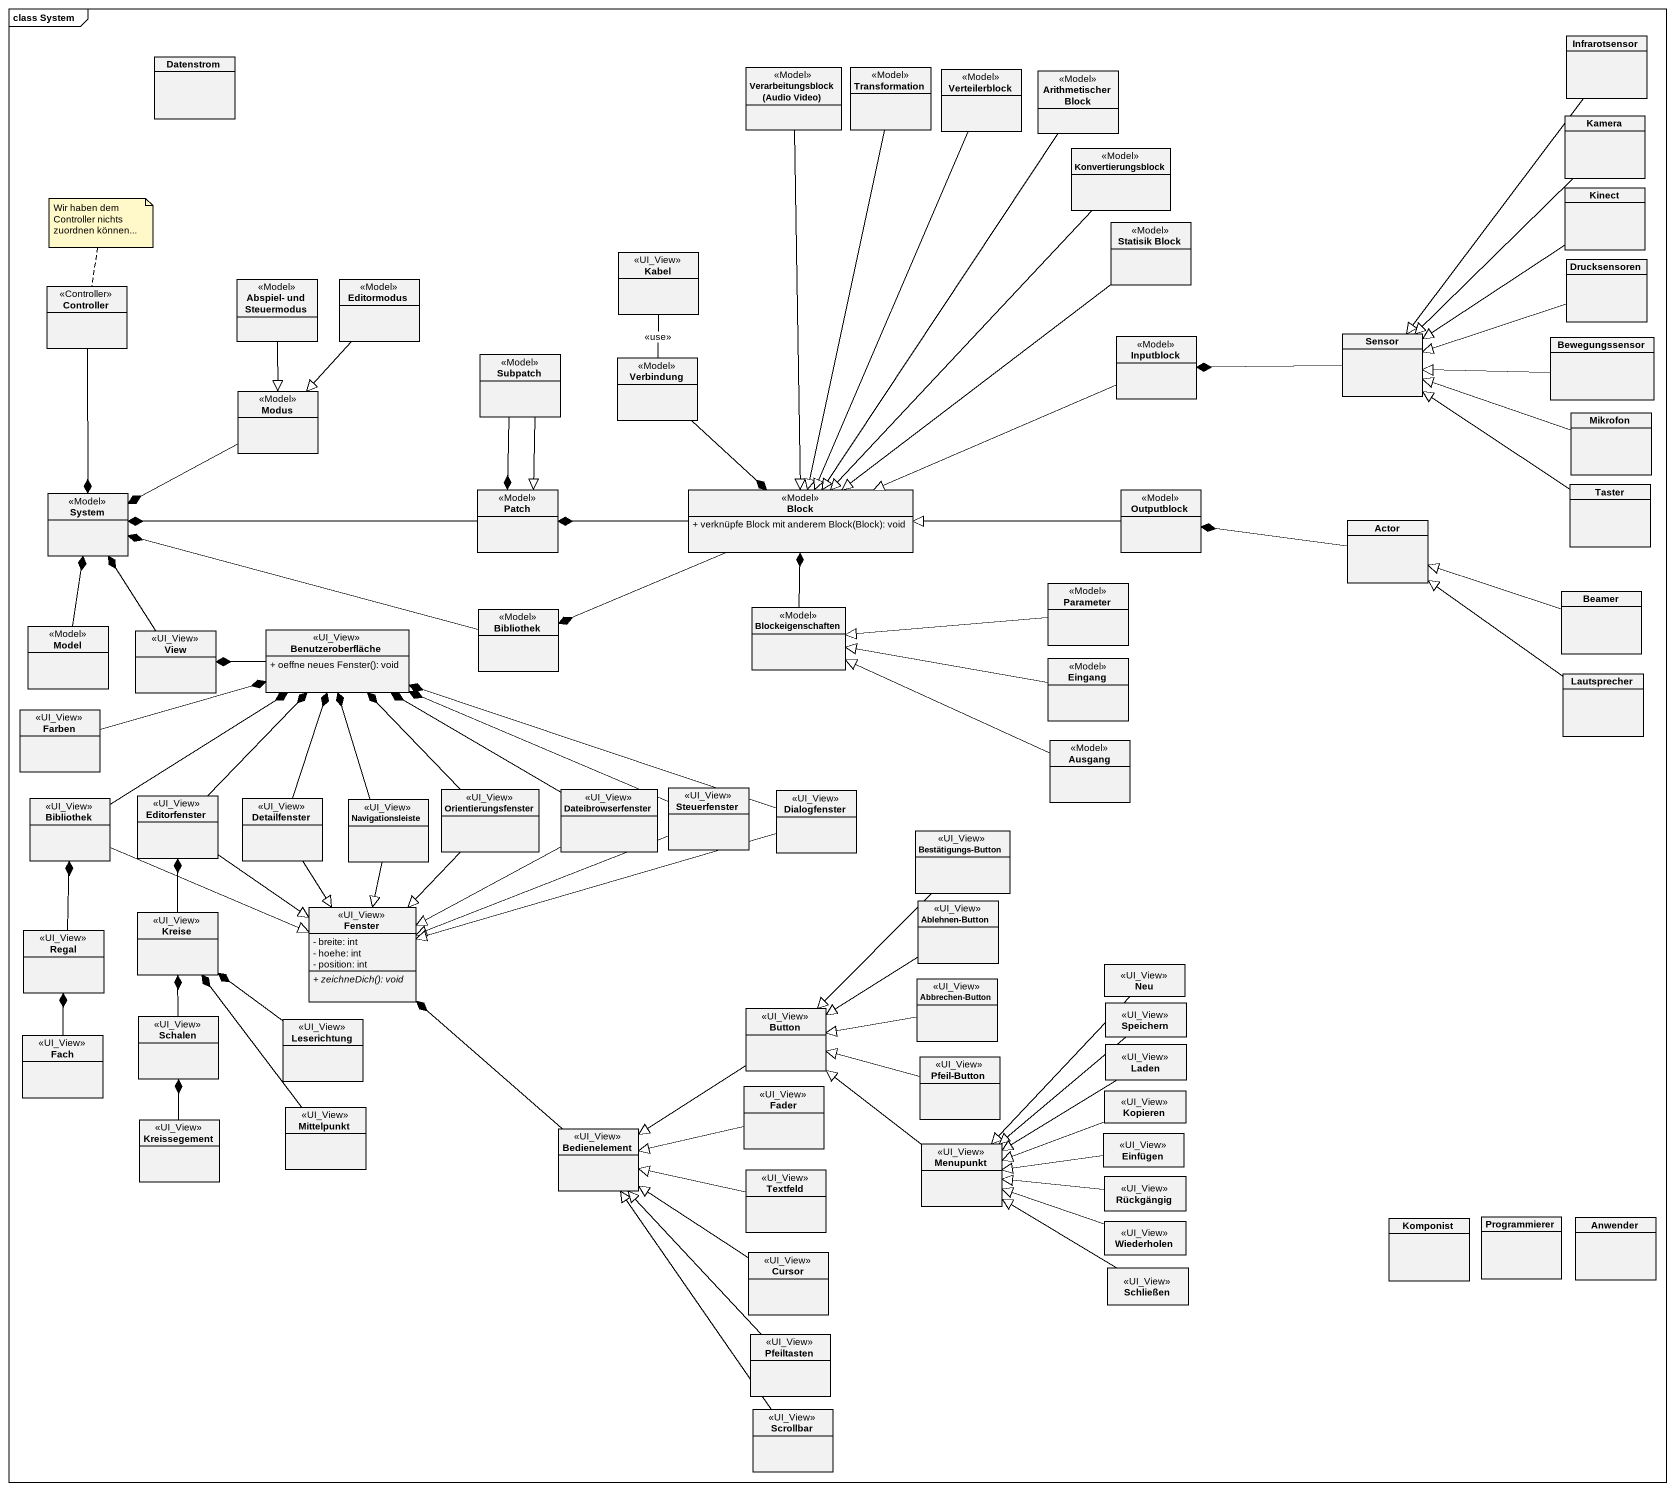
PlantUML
@startuml
mainframe class System
hide circle
hide empty members
skinparam classAttributeIconSize 0
class Datenstrom
class "Verarbeitungsblock (Audio Video)" as Verarbeitungsblock_Audio <<Model>>
class Transformation <<Model>>
class Verteilerblock <<Model>>
class "Arithmetischer Block" as Arithmetischer_Block <<Model>>
class Infrarotsensor
class Konvertierungsblock <<Model>>
class Kamera
class Kinect
class "Statisik Block" as Statisik_Block <<Model>>
class Kabel <<UI_View>>
class Drucksensoren
class Controller <<Controller>>
class "Abspiel- und Steuermodus" as Abspiel_und_Steuermodus <<Model>>
class Editormodus <<Model>>
class Subpatch <<Model>>
class Inputblock <<Model>>
class Sensor
class Bewegungssensor
class Modus <<Model>>
class Verbindung <<Model>>
class Mikrofon
class System <<Model>>
class Patch <<Model>>
class Block <<Model>> {
  + verknüpfe Block mit anderem Block(Block): void
}
class Outputblock <<Model>>
class Taster
class "Actor" as Actor_
class Parameter <<Model>>
class Beamer
class Model <<Model>>
class View <<UI_View>>
class Benutzeroberfläche <<UI_View>> {
  + oeffne neues Fenster(): void
}
class Bibliothek <<Model>>
class Blockeigenschaften <<Model>>
class Eingang <<Model>>
class Lautsprecher
class Farben <<UI_View>>
class Ausgang <<Model>>
class "Bibliothek" as Bibliothek_2 <<UI_View>>
class Editorfenster <<UI_View>>
class Detailfenster <<UI_View>>
class Navigationsleiste <<UI_View>>
class Orientierungsfenster <<UI_View>>
class Dateibrowserfenster <<UI_View>>
class Steuerfenster <<UI_View>>
class Dialogfenster <<UI_View>>
class "Bestätigungs-Button" as Bestätigungs_Button <<UI_View>>
class Kreise <<UI_View>>
class Fenster <<UI_View>> {
  - breite: int
  - hoehe: int
  - position: int
  {abstract} + zeichneDich(): void
}
class "Ablehnen-Button" as Ablehnen_Button <<UI_View>>
class Regal <<UI_View>>
class "Abbrechen-Button" as Abbrechen_Button <<UI_View>>
class Neu <<UI_View>>
class Fach <<UI_View>>
class Schalen <<UI_View>>
class Leserichtung <<UI_View>>
class Button <<UI_View>>
class Speichern <<UI_View>>
class "Pfeil-Button" as Pfeil_Button <<UI_View>>
class Laden <<UI_View>>
class Kreissegement <<UI_View>>
class Mittelpunkt <<UI_View>>
class Fader <<UI_View>>
class Kopieren <<UI_View>>
class Bedienelement <<UI_View>>
class Menupunkt <<UI_View>>
class Einfügen <<UI_View>>
class Textfeld <<UI_View>>
class Rückgängig <<UI_View>>
class Wiederholen <<UI_View>>
class Komponist
class Programmierer
class Anwender
class Cursor <<UI_View>>
class Schließen <<UI_View>>
class Pfeiltasten <<UI_View>>
class Scrollbar <<UI_View>>
Verarbeitungsblock_Audio --|> Block
Transformation --|> Block
Verteilerblock --|> Block
Arithmetischer_Block --|> Block
Infrarotsensor --|> Sensor
Konvertierungsblock --|> Block
Kamera --|> Sensor
Kinect --|> Sensor
Statisik_Block --|> Block
Kabel -- Verbindung : <<use>>
Drucksensoren -left-|> Sensor
Controller --* System
Abspiel_und_Steuermodus --|> Modus
Editormodus --|> Modus
Subpatch --* Patch
Subpatch --|> Patch
Inputblock -left-|> Block
Sensor -left-* Inputblock
Bewegungssensor -left-|> Sensor
Modus -left-* System
Verbindung --* Block
Mikrofon -left-|> Sensor
Patch -left-* System
Block -left-* Patch
Block -left-* Bibliothek
Outputblock -left-|> Block
Taster -up-|> Sensor
Actor_ -left-* Outputblock
Parameter -left-|> Blockeigenschaften
Beamer -left-|> Actor_
Model -up-* System
View -up-* System
Benutzeroberfläche -left-* View
Bibliothek -left-* System
Blockeigenschaften -up-* Block
Eingang -left-|> Blockeigenschaften
Lautsprecher -up-|> Actor_
Farben -right-* Benutzeroberfläche
Ausgang -left-|> Blockeigenschaften
Bibliothek_2 -up-* Benutzeroberfläche
Bibliothek_2 -right-|> Fenster
Editorfenster -up-* Benutzeroberfläche
Editorfenster --|> Fenster
Detailfenster -up-* Benutzeroberfläche
Detailfenster --|> Fenster
Navigationsleiste -up-* Benutzeroberfläche
Navigationsleiste --|> Fenster
Orientierungsfenster -up-* Benutzeroberfläche
Orientierungsfenster --|> Fenster
Dateibrowserfenster -left-* Benutzeroberfläche
Dateibrowserfenster -left-|> Fenster
Steuerfenster -left-* Benutzeroberfläche
Steuerfenster -left-|> Fenster
Dialogfenster -left-* Benutzeroberfläche
Dialogfenster -left-|> Fenster
Bestätigungs_Button --|> Button
Kreise -up-* Editorfenster
Ablehnen_Button --|> Button
Regal -up-* Bibliothek_2
Abbrechen_Button -left-|> Button
Neu --|> Menupunkt
Fach -up-* Regal
Schalen -up-* Kreise
Leserichtung -up-* Kreise
Button --|> Bedienelement
Speichern --|> Menupunkt
Pfeil_Button -left-|> Button
Laden --|> Menupunkt
Kreissegement -up-* Schalen
Mittelpunkt -up-* Kreise
Fader -left-|> Bedienelement
Kopieren -left-|> Menupunkt
Bedienelement -up-* Fenster
Menupunkt -up-|> Button
Einfügen -left-|> Menupunkt
Textfeld -left-|> Bedienelement
Rückgängig -left-|> Menupunkt
Wiederholen -left-|> Menupunkt
Cursor -up-|> Bedienelement
Schließen -left-|> Menupunkt
Pfeiltasten -up-|> Bedienelement
Scrollbar -up-|> Bedienelement
note top of Controller : Wir haben dem Controller nichts zuordnen können...
@enduml
